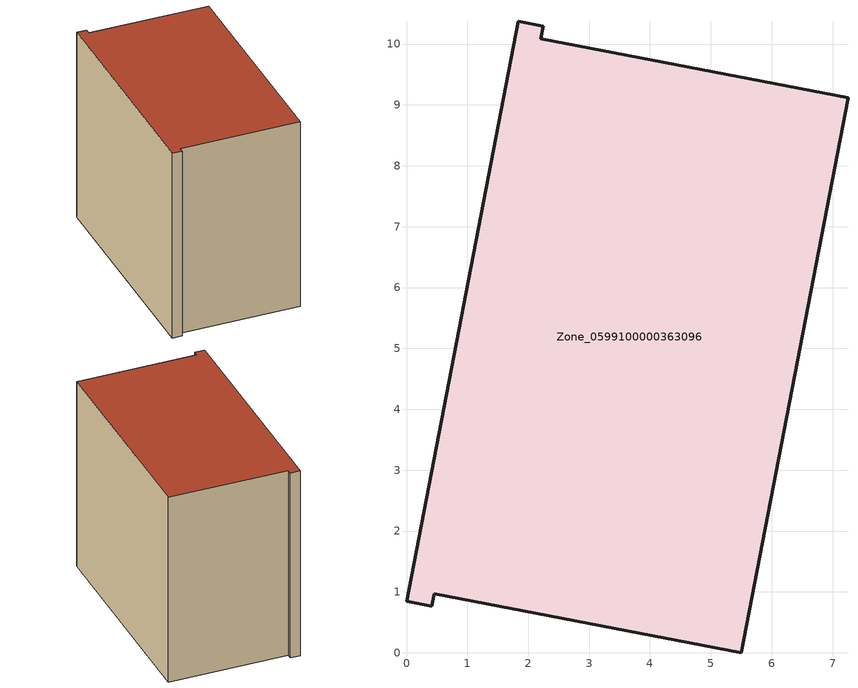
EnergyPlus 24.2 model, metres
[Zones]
Zone_0599100000363096
 floor ground (C_G): 0.41,0.76 0,0.84 1.83,10.38 2.25,10.29 2.21,10.09 7.25,9.12 5.5,0 0.45,0.97 z0
 wall outside (C_F): 0,0.84 0.41,0.76 0.45,0.97 5.5,0 7.25,9.12 2.21,10.09 2.25,10.29 1.83,10.38 0,0.84 z0:8.58
 roof outside (C_R): 2.25,10.29 1.83,10.38 0,0.84 0.41,0.76 0.45,0.97 5.5,0 7.25,9.12 2.21,10.09 z8.58
[BUILDING]
Pand.0599100000363096: North Axis=0; Terrain=City; Loads Convergence Tolerance Value=0.04; Temperature Convergence Tolerance Value=0.4; Solar Distribution=FullExterior; Maximum Number of Warmup Days=25; Minimum Number of Warmup Days=1
[Site:Location]
Rotterdam.The.Hague.AP_ZH_NLD Design_Conditions: Latitude=51.96; Longitude=4.45; Time Zone=1; Elevation=-4.5
[SITE:GROUNDTEMPERATURE:BUILDINGSURFACE]
18, 18, 18, 18, 18, 18, 18, 18, 18, 18, 18, 18
[MATERIAL] Thermal Absorptance=0.9; Solar Absorptance=0.7; Visible Absorptance=0.7
Name | Roughness | Thickness | Conductivity | Density | Specific Heat
G.TC.1992-2005 | MediumSmooth | 0.15 | 0.06 | 540 | 1210
F.TC.1992-2005 | Rough | 0.3 | 0.12 | 1920 | 840
R.TC.1992-2005 | MediumRough | 0.2 | 0.08 | 1500 | 1000
[CONSTRUCTION]
C_G: G.TC.1992-2005
C_F: F.TC.1992-2005
C_R: R.TC.1992-2005
[ZONE]
Zone_0599100000363096: Type=1; Multiplier=1; Ceiling Height=Autocalculate; Volume=Autocalculate; Floor Area=autocalculate; Part of Total Floor Area=Yes
[ZONEINFILTRATION:DESIGNFLOWRATE]
Infil_Zone_0599100000363096: Zone or ZoneList or Space or SpaceList=Zone_0599100000363096; Schedule=AlwaysOn; Design Flow Rate Calculation Method=Flow/Area; Flow Rate per Floor Area=0.0015; Constant Term Coefficient=1; Temperature Term Coefficient=0; Velocity Term Coefficient=0; Velocity Squared Term Coefficient=0
[HVACTEMPLATE:ZONE:IDEALLOADSAIRSYSTEM]
Zone_0599100000363096: Maximum Heating Supply Air Temperature=50; Minimum Cooling Supply Air Temperature=13; Maximum Heating Supply Air Humidity Ratio=0.0156; Minimum Cooling Supply Air Humidity Ratio=0.0077; Heating Limit=NoLimit; Cooling Limit=NoLimit; Dehumidification Control Type=ConstantSensibleHeatRatio; Cooling Sensible Heat Ratio=0.7; Dehumidification Setpoint=60; Humidification Control Type=None; Humidification Setpoint=30; Outdoor Air Method=None; Outdoor Air Flow Rate per Person=0.00944; Outdoor Air Flow Rate per Zone Floor Area=0; Outdoor Air Flow Rate per Zone=0; Demand Controlled Ventilation Type=None; Outdoor Air Economizer Type=NoEconomizer; Heat Recovery Type=None; Sensible Heat Recovery Effectiveness=0.7; Latent Heat Recovery Effectiveness=0.65
[ZONECONTROL:THERMOSTAT]
ThermostatControl_Zone_0599100000363096: Zone or ZoneList=Zone_0599100000363096; Control Type Schedule=DualSetpointControlType; Control 1=Thermostat_Zone_0599100000363096; Temperature Difference Between Cutout And Setpoint=0
[THERMOSTATSETPOINT:DUALSETPOINT]
Thermostat_Zone_0599100000363096: Heating Setpoint Temperature Schedule=HeatingSetpoint_Zone_0599100000363096; Cooling Setpoint Temperature Schedule=CoolingSetpoint_Zone_0599100000363096
[SCHEDULE:COMPACT]
HeatingSetpoint_Zone_0599100000363096: Through: 12/31, For: AllDays, Until: 24:00, 21
CoolingSetpoint_Zone_0599100000363096: Through: 12/31, For: AllDays, Until: 24:00, 24
DualSetpointControlType: Through: 12/31, For: AllDays, Until: 24:00, 4
AlwaysOn: Through: 12/31, For: AllDays, Until: 24:00, 1
